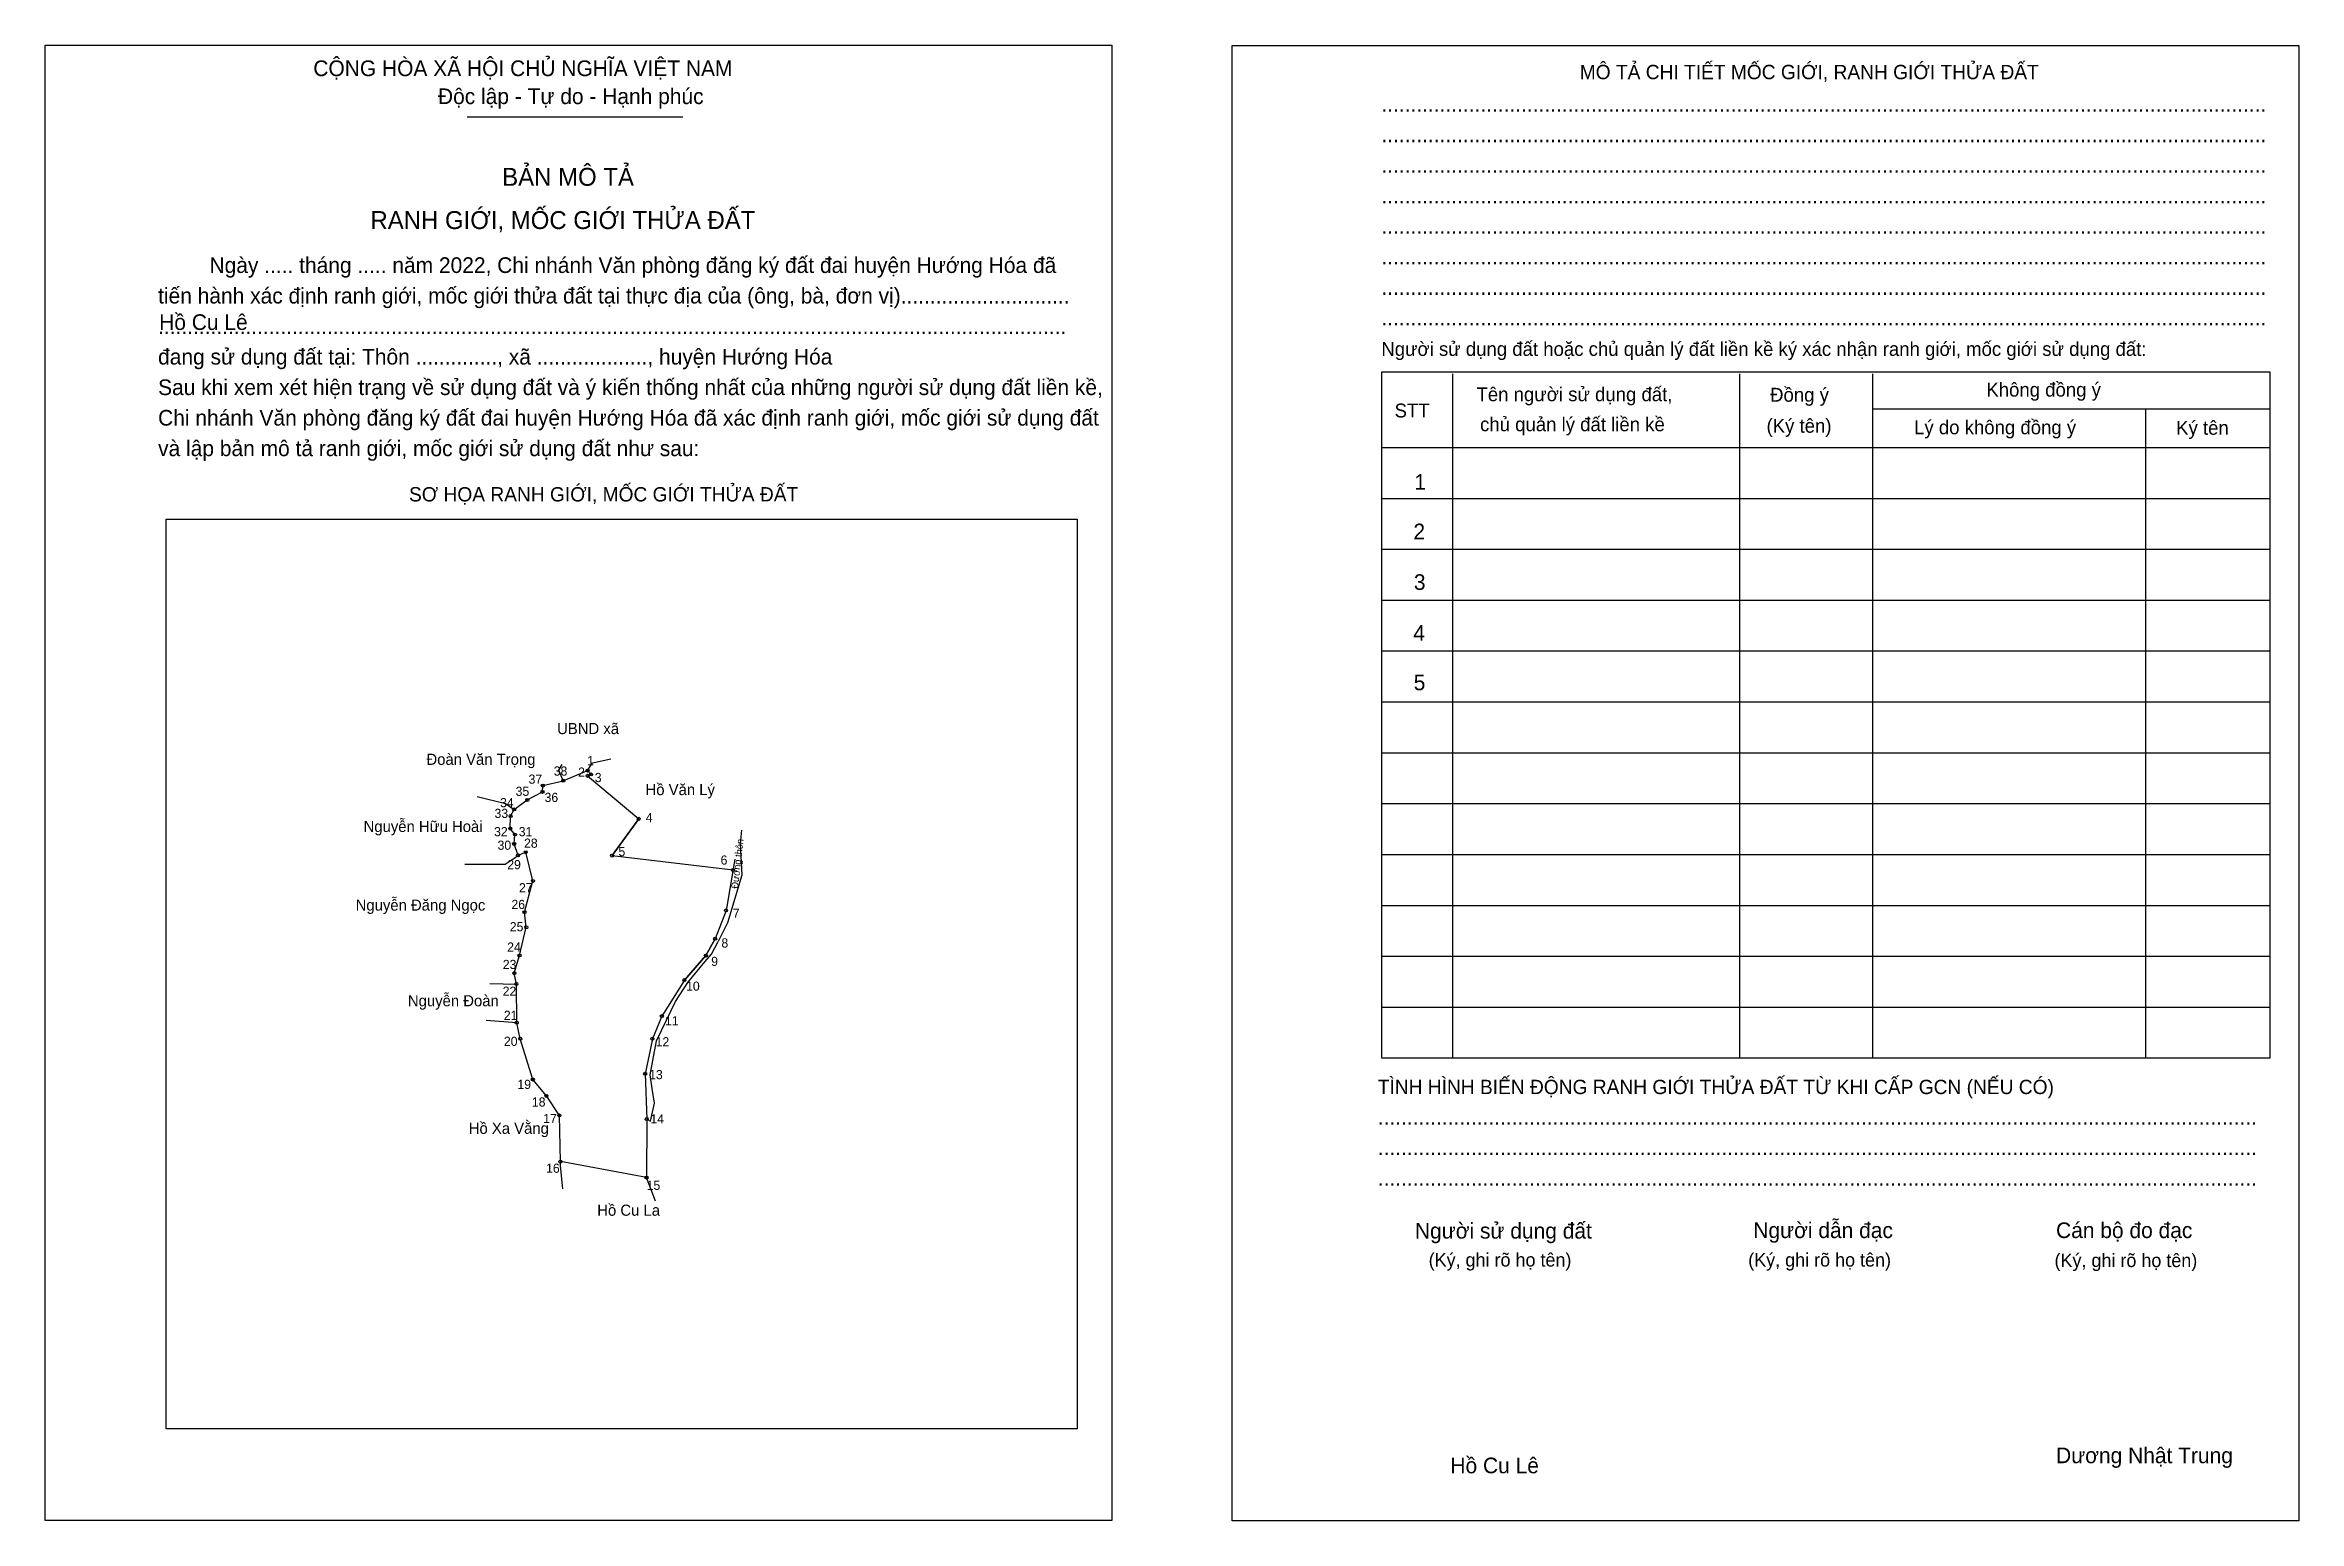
# Model space of a CAD drawing. Extents: x 548715 to 549689, y 1835561 to 1836198.
import ezdxf

# ---------------------------------------------------------------- set-up
doc = ezdxf.new("R2010")
doc.units = 0
for name, color, linetype in [('Level 1', 7, 'Continuous'), ('Level 10', 7, 'Continuous'), ('Level 11', 7, 'Continuous'), ('Level 12', 7, 'Continuous'), ('Level 2', 7, 'Continuous'), ('Level 23', 7, 'Continuous'), ('Level 25', 7, 'Continuous'), ('Level 27', 7, 'Continuous'), ('Level 52', 7, 'Continuous'), ('Level 55', 7, 'Continuous'), ('Level 6', 7, 'Continuous'), ('Level 9', 7, 'Continuous')]:
    doc.layers.add(name, color=color, linetype=linetype)

msp = doc.modelspace()

# ---------------------------------------------------------------- linework, layer by layer
at = {"layer": 'Level 1'}
for p, q in [((548714.94, 1836198.28), (548714.94, 1836198.28)), ((549227.7, 1836198.06), (549227.7, 1836198.06)), ((548897.3, 1836167.29), (548990.5, 1836167.29)), ((549322.96, 1836056.28), (549322.96, 1835760.64)), ((549446.94, 1836056.28), (549446.94, 1835760.64)), ((549504.31, 1836056.28), (549504.31, 1835760.64)), ((549504.31, 1836041.12), (549676.2, 1836041.12)), ((549622.35, 1836041.12), (549622.35, 1835760.64)), ((549292.19, 1836024.41), (549676.2, 1836024.41)), ((549292.19, 1836002.43), (549676.2, 1836002.43)), ((548767.28, 1835993.42), (548767.28, 1835993.42)), ((549292.19, 1835980.45), (549676.2, 1835980.45)), ((549292.19, 1835958.47), (549676.2, 1835958.47)), ((549292.19, 1835936.49), (549676.2, 1835936.49)), ((549292.19, 1835914.5), (549676.2, 1835914.5)), ((549292.19, 1835892.52), (549676.2, 1835892.52)), ((549292.19, 1835870.54), (549676.2, 1835870.54)), ((549292.19, 1835848.56), (549676.2, 1835848.56)), ((549292.19, 1835826.58), (549676.2, 1835826.58)), ((549292.19, 1835804.6), (549676.2, 1835804.6)), ((549292.19, 1835782.62), (549676.2, 1835782.62)), ((549160.74, 1835600.39), (549160.74, 1835600.39)), ((549175.82, 1835560.83), (549175.82, 1835560.83)), ((549688.58, 1835560.61), (549688.58, 1835560.61))]:
    msp.add_line(p, q, dxfattribs=at)
for points in [[(549676.2, 1836056.94), (549292.19, 1836056.94), (549292.19, 1835760.64), (549676.2, 1835760.64)], [(548767.28, 1835993.42), (549160.74, 1835993.42), (549160.74, 1835600.39), (548767.28, 1835600.39)]]:
    msp.add_lwpolyline(points, close=True, dxfattribs=at)
at = {"layer": 'Level 10'}
for p, q in [((548951.43, 1835888.18), (548959.32, 1835889.83)), ((548929.96, 1835878.3), (548938.79, 1835880.43)), ((548936.89, 1835884.95), (548938.25, 1835887.45)), ((548938.79, 1835880.43), (548936.89, 1835884.95)), ((548938.79, 1835880.43), (548949.28, 1835884.83)), ((548949.28, 1835884.83), (548951.43, 1835888.18)), ((548949.28, 1835884.83), (548950.81, 1835883.13)), ((548950.81, 1835883.13), (548949.28, 1835882.54)), ((548949.28, 1835882.54), (548971.42, 1835863.96)), ((548901.61, 1835873.65), (548913.85, 1835870.53)), ((548913.85, 1835870.53), (548917.59, 1835868.02)), ((548917.59, 1835868.02), (548923.25, 1835872.13)), ((548923.25, 1835872.13), (548929.82, 1835875.59)), ((548929.82, 1835875.59), (548929.96, 1835878.3)), ((548915.88, 1835859.78), (548916.01, 1835865.18)), ((548917.91, 1835857.16), (548915.88, 1835859.78)), ((548916.01, 1835865.18), (548917.59, 1835868.02)), ((548971.42, 1835863.96), (548959.88, 1835848.07)), ((548917.58, 1835853.1), (548917.91, 1835857.16)), ((548919.24, 1835848.17), (548917.58, 1835853.1)), ((548896.31, 1835844.42), (548913.67, 1835844.38)), ((548913.67, 1835844.38), (548919.24, 1835848.17)), ((548922.61, 1835849.53), (548919.24, 1835848.17)), ((548925.69, 1835837.16), (548922.61, 1835849.53)), ((548959.88, 1835848.07), (549012.14, 1835841.88)), ((549012.94, 1835846.54), (549009.12, 1835824.37)), ((548922.05, 1835823.62), (548925.69, 1835837.16)), ((548922.81, 1835817.09), (548922.05, 1835823.62)), ((549009.12, 1835824.37), (549004.42, 1835812.18)), ((548919.89, 1835804.95), (548922.81, 1835817.09)), ((549004.42, 1835812.18), (549000.43, 1835804.89)), ((548917.64, 1835797.28), (548919.89, 1835804.95)), ((549000.43, 1835804.89), (548991.14, 1835794.31)), ((548907.12, 1835792.76), (548918.54, 1835792.59)), ((548918.54, 1835792.59), (548917.64, 1835797.28)), ((548918.69, 1835775.88), (548918.54, 1835792.59)), ((548991.14, 1835794.31), (548981.38, 1835778.73)), ((548920.21, 1835768.96), (548918.69, 1835775.88)), ((548981.38, 1835778.73), (548977.3, 1835768.92)), ((548925.65, 1835751.33), (548920.21, 1835768.96)), ((548977.3, 1835768.92), (548974.17, 1835753.82)), ((548974.17, 1835753.82), (548974.86, 1835734.24)), ((548931.52, 1835744.24), (548925.65, 1835751.33)), ((548937.11, 1835735.8), (548931.52, 1835744.24)), ((548937.53, 1835715.86), (548937.11, 1835735.8)), ((548974.86, 1835734.24), (548974.74, 1835708.98)), ((548974.74, 1835708.98), (548937.53, 1835715.86)), ((548937.57, 1835714.08), (548937.53, 1835715.86)), ((548938.61, 1835704.03), (548937.57, 1835714.08)), ((548978.67, 1835698.75), (548974.74, 1835708.98))]:
    msp.add_line(p, q, dxfattribs=at)
at = {"layer": 'Level 11'}
for centre in [(548929.96, 1835878.3), (548938.79, 1835880.43), (548949.28, 1835884.83), (548949.28, 1835882.54), (548950.81, 1835883.13), (548923.25, 1835872.13), (548929.82, 1835875.59), (548915.88, 1835859.78), (548916.01, 1835865.18), (548917.59, 1835868.02), (548971.42, 1835863.96), (548917.58, 1835853.1), (548917.91, 1835857.16), (548922.61, 1835849.53), (548919.24, 1835848.17), (548959.88, 1835848.07), (549012.14, 1835841.88), (548925.69, 1835837.16), (548922.05, 1835823.62), (549009.12, 1835824.37), (548922.81, 1835817.09), (549004.42, 1835812.18), (548919.89, 1835804.95), (549000.43, 1835804.89), (548917.64, 1835797.28), (548918.54, 1835792.59), (548991.14, 1835794.31), (548918.69, 1835775.88), (548981.38, 1835778.73), (548920.21, 1835768.96), (548977.3, 1835768.92), (548974.17, 1835753.82), (548925.65, 1835751.33), (548931.52, 1835744.24), (548937.11, 1835735.8), (548974.86, 1835734.24), (548937.53, 1835715.86), (548937.53, 1835715.86), (548974.74, 1835708.98)]:
    msp.add_circle(centre, 0.659, dxfattribs=at)
at = {"layer": 'Level 2'}
for points in [[(548714.94, 1836198.28), (549175.82, 1836198.28), (549175.82, 1835560.83), (548714.94, 1835560.83)], [(549227.7, 1836198.06), (549688.58, 1836198.06), (549688.58, 1835560.61), (549227.7, 1835560.61)]]:
    msp.add_lwpolyline(points, close=True, dxfattribs=at)
at = {"layer": 'Level 23'}
for p, q in [((548979.07, 1835768.05), (548983.38, 1835777.03)), ((548976.35, 1835753.34), (548979.07, 1835768.05)), ((548977.22, 1835747.4), (548976.35, 1835753.34)), ((548978.15, 1835741.11), (548977.22, 1835747.4)), ((548974.86, 1835734.24), (548976.49, 1835733.31)), ((548976.49, 1835733.31), (548978.15, 1835741.11))]:
    msp.add_line(p, q, dxfattribs=at)
for points in [[(549015.84, 1835859.01), (549015.19, 1835853.35), (549015.93, 1835839.68), (549009.67, 1835818.99), (549005.74, 1835811.01)], [(549000, 1835802.2), (549002.77, 1835805.54), (549005.74, 1835811.01)], [(548987.34, 1835785.01), (548992.57, 1835793.21), (549000, 1835802.2)], [(548983.38, 1835777.03), (548987.2, 1835784.79), (548987.34, 1835785.01)]]:
    msp.add_lwpolyline(points, dxfattribs=at)
at = {"layer": 'Level 25'}
for p, q in [((548938.79, 1835880.43), (548949.28, 1835884.83)), ((548923.25, 1835872.13), (548929.82, 1835875.59)), ((548959.88, 1835848.07), (548971.42, 1835863.96)), ((548917.58, 1835853.1), (548917.91, 1835857.16)), ((548919.24, 1835848.17), (548917.58, 1835853.1)), ((548925.69, 1835837.16), (548922.61, 1835849.53)), ((548922.05, 1835823.62), (548925.69, 1835837.16)), ((549000.43, 1835804.89), (549004.42, 1835812.18)), ((548991.14, 1835794.31), (549000.43, 1835804.89)), ((548918.54, 1835792.59), (548917.64, 1835797.28)), ((548918.69, 1835775.88), (548918.54, 1835792.59)), ((548920.21, 1835768.96), (548918.69, 1835775.88)), ((548925.65, 1835751.33), (548920.21, 1835768.96)), ((548974.74, 1835708.98), (548937.53, 1835715.86))]:
    msp.add_line(p, q, dxfattribs=at)
at = {"layer": 'Level 27'}
msp.add_line((548918.69, 1835775.88), (548905.53, 1835776.79), dxfattribs=at)

# ---------------------------------------------------------------- texts
at = {"layer": 'Level 1'}
for s, height, p in [('CỘNG HÒA XÃ HỘI CHỦ NGHĨA VIỆT NAM', 6.7698, (548830.81, 1836184.87)), ('MÔ TẢ CHI TIẾT MỐC GIỚI, RANH GIỚI THỬA ĐẤT', 6.1895, (549377.9, 1836183.54)), ('Độc lập - Tự do - Hạnh phúc', 6.7698, (548884.66, 1836172.78)), ('........................................................................................................................................................', 6.76984, (549292.19, 1836169.49)), ('........................................................................................................................................................', 6.76984, (549292.19, 1836156.3)), ('BẢN MÔ TẢ', 7.738, (548912.41, 1836137.48)), ('........................................................................................................................................................', 6.76984, (549292.19, 1836143.11)), ('RANH GIỚI, MỐC GIỚI THỬA ĐẤT', 7.7378, (548855.5, 1836118.8)), ('........................................................................................................................................................', 6.76984, (549292.19, 1836129.92)), ('........................................................................................................................................................', 6.76984, (549292.19, 1836116.73)), ('Ngày ..... tháng ..... năm 2022, Chi nhánh Văn phòng đăng ký đất đai huyện Hướng Hóa đã', 6.7698, (548785.96, 1836099.81)), ('........................................................................................................................................................', 6.76984, (549292.19, 1836103.54)), ('tiến hành xác định ranh giới, mốc giới thửa đất tại thực địa của (ông, bà, đơn vị).............................', 6.76984, (548763.76, 1836086.62)), ('........................................................................................................................................................', 6.76984, (549292.19, 1836090.35)), ('............................................................................................................................................................', 6.76984, (548763.76, 1836073.43)), ('........................................................................................................................................................', 6.76984, (549292.19, 1836077.17)), ('đang sử dụng đất tại: Thôn .............., xã ..................., huyện Hướng Hóa', 6.7698, (548763.76, 1836060.24)), ('Người sử dụng đất hoặc chủ quản lý đất liền kề ký xác nhận ranh giới, mốc giới sử dụng đất:', 5.9968, (549292.19, 1836063.98)), ('Sau khi xem xét hiện trạng về sử dụng đất và ý kiến thống nhất của những người sử dụng đất liền kề,', 6.7698, (548763.76, 1836047.05)), ('Tên người sử dụng đất,', 5.9968, (549333.3, 1836044.41)), ('Đồng ý', 5.997, (549460.13, 1836044.19)), ('Không đồng ý', 5.9968, (549553.55, 1836046.39)), ('Chi nhánh Văn phòng đăng ký đất đai huyện Hướng Hóa đã xác định ranh giới, mốc giới sử dụng đất', 6.7698, (548763.76, 1836033.86)), ('STT', 5.997, (549297.91, 1836037.38)), ('chủ quản lý đất liền kề', 5.9968, (549334.84, 1836031.44)), ('(Ký tên)', 5.997, (549458.59, 1836030.79)), ('Lý do không đồng ý', 5.9968, (549522.34, 1836030.13)), ('Ký tên', 5.997, (549635.54, 1836029.91)), ('và lập bản mô tả ranh giới, mốc giới sử dụng đất như sau:', 6.7698, (548763.76, 1836020.67)), ('SƠ HỌA RANH GIỚI, MỐC GIỚI THỬA ĐẤT', 6.1895, (548872.15, 1836001.09)), ('TÌNH HÌNH BIẾN ĐỘNG RANH GIỚI THỬA ĐẤT TỪ KHI CẤP GCN (NẾU CÓ)', 6.1895, (549290.65, 1835745.03)), ('.......................................................................................................................................................', 6.76984, (549290.65, 1835731.84)), ('.......................................................................................................................................................', 6.76984, (549290.65, 1835718.65)), ('.......................................................................................................................................................', 6.76984, (549290.65, 1835705.46)), ('Người sử dụng đất', 6.7698, (549306.7, 1835682.6)), ('Người dẫn đạc', 6.7698, (549452.88, 1835682.82)), ('Cán bộ đo đạc', 6.7698, (549583.66, 1835682.82)), ('(Ký, ghi rõ họ tên)', 5.8031, (549312.63, 1835670.51)), ('(Ký, ghi rõ họ tên)', 5.8031, (549450.68, 1835670.51)), ('(Ký, ghi rõ họ tên)', 5.8031, (549583, 1835670.29)), ('Dương Nhật Trung', 6.7698, (549583.66, 1835585.55))]:
    msp.add_text(s, height=height, dxfattribs=at).set_placement(p)
at = {"layer": 'Level 10'}
msp.add_text('Đường thôn', height=3, rotation=83.45234, dxfattribs=at).set_placement((549014.26, 1835833.66))
at = {"layer": 'Level 12'}
for s, p in [('UBND xã', (548936.13, 1835900.57)), ('Đoàn Văn Trọng', (548879.69, 1835887.29)), ('Hồ Văn Lý', (548974.34, 1835874.21)), ('Nguyễn Hữu Hoài', (548852.53, 1835858.27)), ('Nguyễn Đăng Ngọc', (548849.1, 1835824.3)), ('Nguyễn Đoàn', (548871.68, 1835782.96)), ('Hồ Xa Vằng', (548897.96, 1835727.86)), ('Hồ Cu La', (548953.47, 1835692.47))]:
    msp.add_text(s, height=4.8, dxfattribs=at).set_placement(p)
at = {"layer": 'Level 52'}
for s, p in [('1', (549306.46, 1836006.12)), ('2', (549306.06, 1835984.73)), ('3', (549306.26, 1835962.88)), ('4', (549306.02, 1835940.9)), ('5', (549306.18, 1835919.52))]:
    msp.add_text(s, height=6.77, dxfattribs=at).set_placement(p)
at = {"layer": 'Level 55'}
for s, p in [('38', (548938.48, 1835880.43)), ('3', (548949.14, 1835882.54)), ('1', (548949.16, 1835884.83)), ('2', (548950.66, 1835883.13)), ('35', (548922.95, 1835872.13)), ('36', (548929.51, 1835875.59)), ('37', (548929.65, 1835878.3)), ('32', (548915.57, 1835859.78)), ('33', (548915.71, 1835865.18)), ('34', (548917.28, 1835868.02)), ('4', (548971.27, 1835863.96)), ('30', (548917.27, 1835853.1)), ('31', (548917.63, 1835857.16)), ('28', (548922.3, 1835849.53)), ('29', (548918.93, 1835848.17)), ('5', (548959.74, 1835848.07)), ('6', (549011.99, 1835841.88)), ('27', (548925.38, 1835837.16)), ('26', (548921.74, 1835823.62)), ('7', (549008.97, 1835824.37)), ('25', (548922.51, 1835817.09)), ('8', (549004.28, 1835812.18)), ('24', (548919.58, 1835804.95)), ('9', (549000.28, 1835804.89)), ('23', (548917.34, 1835797.28)), ('22', (548918.23, 1835792.59)), ('10', (548990.83, 1835794.31)), ('21', (548918.41, 1835775.88)), ('11', (548981.1, 1835778.73)), ('20', (548919.9, 1835768.96)), ('12', (548976.99, 1835768.92)), ('13', (548973.87, 1835753.82)), ('19', (548925.34, 1835751.33)), ('18', (548931.21, 1835744.24)), ('17', (548936.8, 1835735.8)), ('14', (548974.55, 1835734.24)), ('16', (548937.22, 1835715.86)), ('15', (548974.44, 1835708.98))]:
    msp.add_text(s, height=0.44, dxfattribs=at).set_placement(p)
at = {"layer": 'Level 6'}
for p in [(548764.22, 1836075.19), (549322.02, 1835581.19)]:
    msp.add_text('Hồ Cu Lê', height=6.77, dxfattribs=at).set_placement(p)
at = {"layer": 'Level 9'}
for s, height, p in [('1', 3.96, (548949.13, 1835887.14)), ('37', 3.957, (548923.79, 1835879.13)), ('38', 3.957, (548934.66, 1835882.63)), ('2', 3.96, (548945.2, 1835882.17)), ('3', 3.96, (548952.4, 1835879.84)), ('34', 3.957, (548911.48, 1835868.96)), ('35', 3.957, (548918.2, 1835873.88)), ('36', 3.957, (548930.71, 1835871.24)), ('32', 3.957, (548908.9, 1835856.43)), ('33', 3.957, (548909.09, 1835864.36)), ('31', 3.957, (548919.56, 1835856.43)), ('4', 3.96, (548974.42, 1835862.52)), ('30', 3.957, (548910.4, 1835850.59)), ('28', 3.957, (548921.85, 1835851.47)), ('5', 3.96, (548962.64, 1835847.85)), ('29', 3.957, (548914.6, 1835842.2)), ('6', 3.96, (549006.76, 1835844.17)), ('27', 3.957, (548919.66, 1835832.21)), ('26', 3.957, (548916.4, 1835825)), ('7', 3.96, (549012.03, 1835821.22)), ('25', 3.957, (548915.69, 1835815.38)), ('8', 3.96, (549007.11, 1835808.35)), ('23', 3.957, (548912.68, 1835799.06)), ('24', 3.957, (548914.56, 1835806.58)), ('9', 3.96, (549002.69, 1835800.39)), ('22', 3.957, (548912.62, 1835787.51)), ('10', 3.957, (548991.85, 1835789.71)), ('21', 3.957, (548913.11, 1835777.1)), ('11', 3.957, (548982.72, 1835774.73)), ('20', 3.957, (548913.14, 1835765.86)), ('12', 3.957, (548978.7, 1835765.65)), ('13', 3.957, (548975.87, 1835751.47)), ('19', 3.957, (548918.98, 1835747.26)), ('18', 3.957, (548925.23, 1835739.64)), ('17', 3.957, (548930.12, 1835732.51)), ('14', 3.957, (548976.43, 1835732.33)), ('16', 3.957, (548931.37, 1835711.03)), ('15', 3.957, (548974.81, 1835703.62))]:
    msp.add_text(s, height=height, dxfattribs=at).set_placement(p)

doc.saveas('drawing.dxf')
